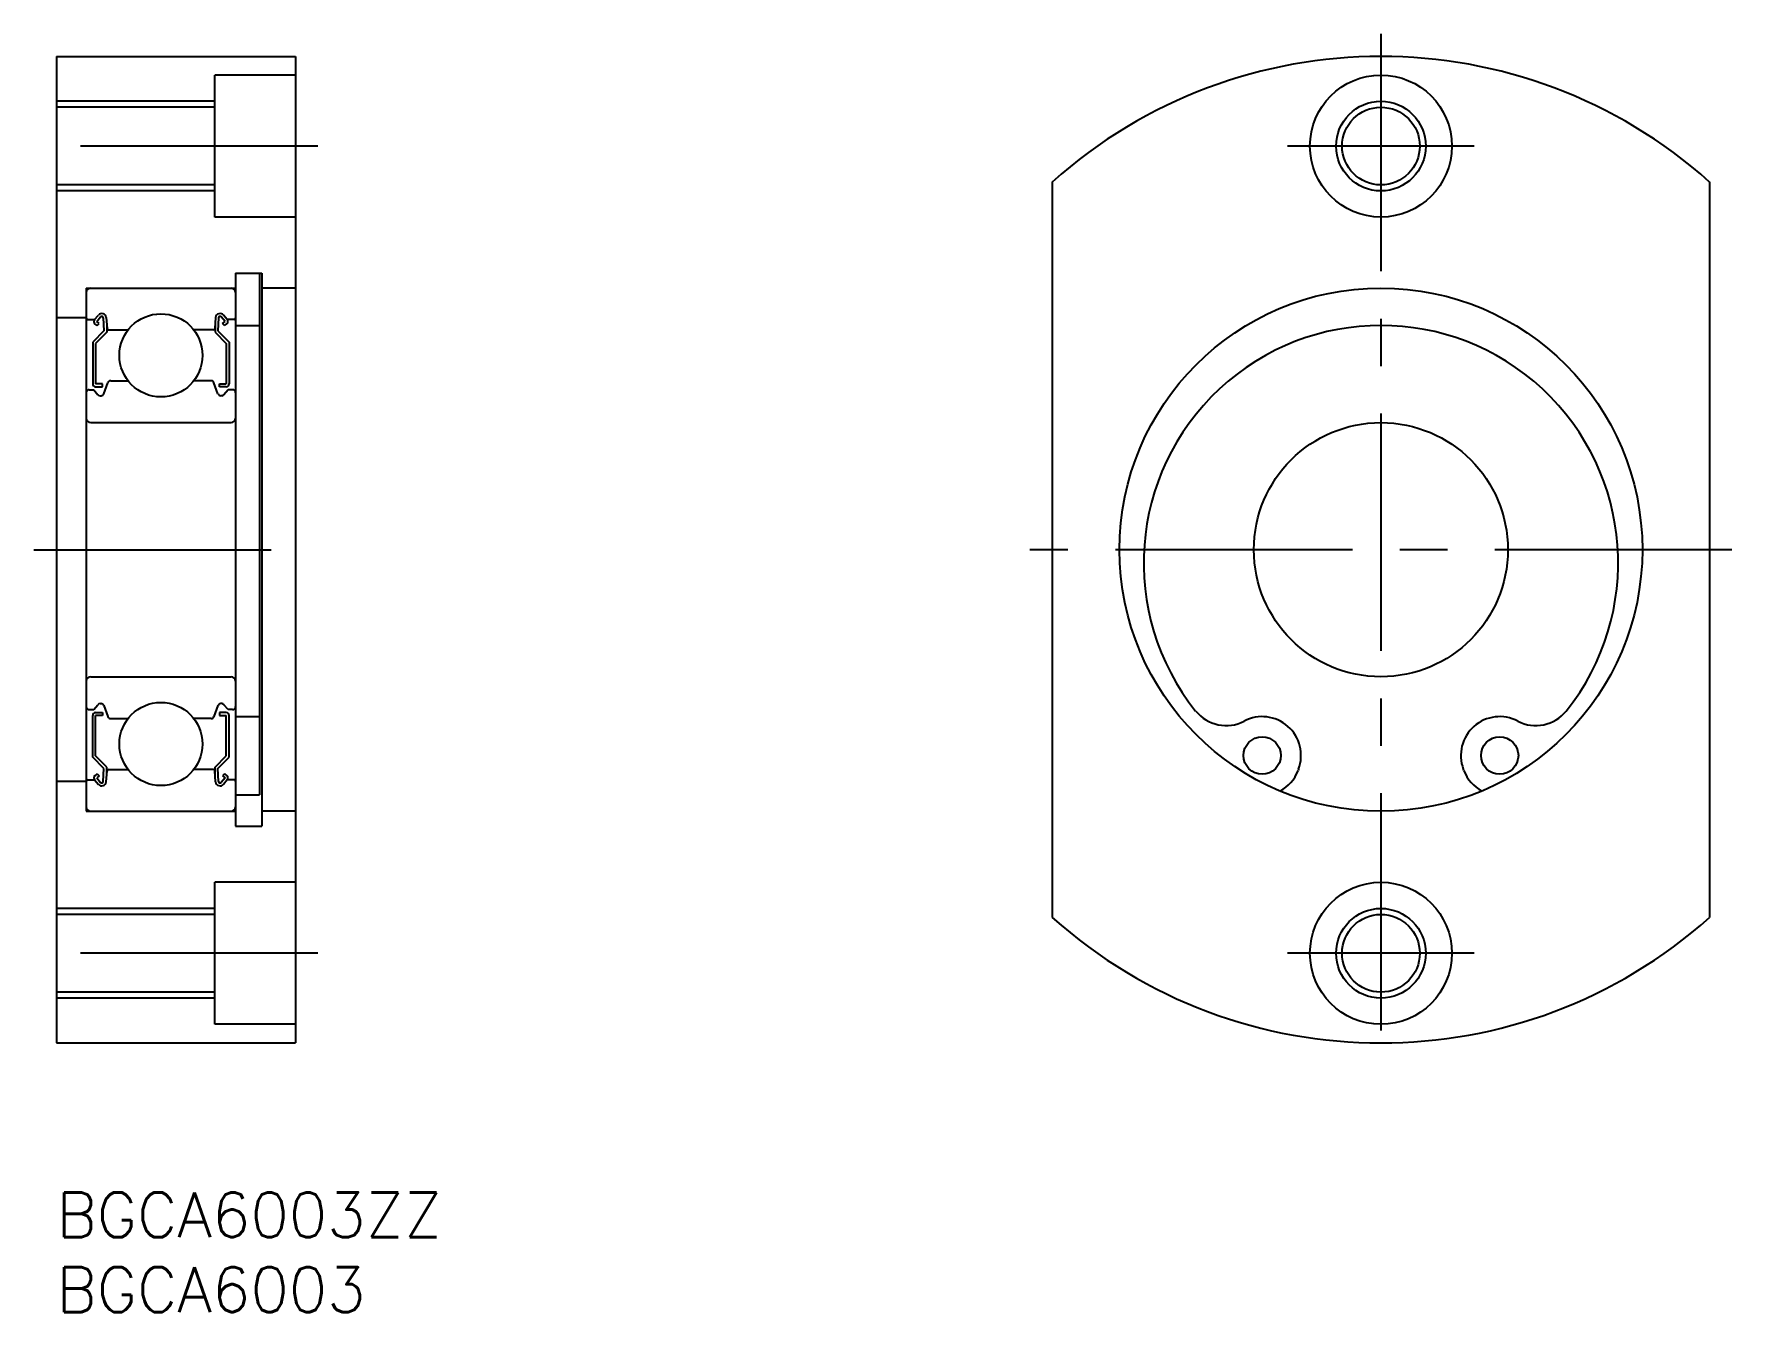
# Model space of a CAD drawing. Extents: x -2 to 112, y -8 to 78.
import ezdxf

# ---------------------------------------------------------------- set-up
doc = ezdxf.new("R2010")
doc.units = 0
doc.header["$LTSCALE"] = 0.5
doc.linetypes.add('CENTER', pattern=[50.8, 31.75, -6.35, 6.35, -6.35])
for name, color, linetype in [('MSM_CENTER', 1, 'CENTER'), ('MSM_CONTINUOUS', 7, 'CONTINUOUS'), ('MSM_NARROW', 5, 'CONTINUOUS'), ('MSM_PART_NUMBER', 7, 'CONTINUOUS')]:
    doc.layers.add(name, color=color, linetype=linetype)
doc.styles.get("Standard").update_dxf_attribs({"font": 'txt.shx', "height": 3, "bigfont": 'bigfont.shx'})

# ---------------------------------------------------------------- blocks, each defined once
blk = doc.blocks.new('*U4')
at = {"layer": 'MSM_PART_NUMBER'}
blk.add_text('BGCA6003ZZ', height=3, dxfattribs=at).set_placement((0, -3))
blk = doc.blocks.new('*U5')
at = {"layer": 'MSM_PART_NUMBER'}
blk.add_text('BGCA6003', height=3, dxfattribs=at).set_placement((0, -8))

msp = doc.modelspace()

# ---------------------------------------------------------------- linework, layer by layer
at = {"layer": 'MSM_CENTER'}
for p, q in [((88.67, 77.5), (88.67, 8.5)), ((17.5, 70), (-1.5, 70)), ((94.92, 70), (82.42, 70)), ((-1.5, 43), (17.5, 43)), ((112.17, 43), (65.17, 43)), ((17.5, 16), (-1.5, 16)), ((94.92, 16), (82.42, 16))]:
    msp.add_line(p, q, dxfattribs=at)
at = {"layer": 'MSM_CONTINUOUS'}
for p, q in [((0, 76), (0, 10)), ((0, 76), (16, 76)), ((16, 76), (16, 10)), ((10.6, 65.25), (10.6, 74.75)), ((16, 74.75), (10.6, 74.75)), ((10.6, 72.6), (0, 72.6)), ((10.6, 67.4), (0, 67.4)), ((66.67, 67.6), (66.67, 18.4)), ((110.67, 67.6), (110.67, 18.4)), ((16, 65.25), (10.6, 65.25)), ((12, 61.5), (13.75, 61.5)), ((12, 61.5), (12, 24.5)), ((13.6, 61.5, -0.5), (13.6, 26.59, -0.5)), ((13.75, 61.5), (13.75, 24.5)), ((2, 60.5), (2, 25.5)), ((2, 60.5), (12, 60.5)), ((16, 60.5), (13.75, 60.5)), ((2, 58.5), (0, 58.5)), ((2.1, 58.4), (2.56, 58.4)), ((2.56, 58.4), (2.81, 58.7)), ((2.74, 57.99), (2.58, 58.12)), ((2.71, 58.27), (2.96, 58.57)), ((2.87, 58.14), (2.71, 58.27)), ((2.74, 57.99), (2.87, 58.14)), ((3.14, 58.51), (3.18, 57.63)), ((3.34, 58.53), (3.4, 57.79)), ((3.38, 58.02), (3.38, 57.55)), ((10.66, 58.53), (10.6, 57.79)), ((10.62, 58.02), (10.62, 57.55)), ((10.86, 58.51), (10.82, 57.63)), ((11.29, 58.27), (11.04, 58.57)), ((11.13, 58.14), (11.29, 58.27)), ((11.26, 57.99), (11.13, 58.14)), ((11.44, 58.4), (11.19, 58.7)), ((11.26, 57.99), (11.42, 58.12)), ((11.9, 58.4), (11.44, 58.4)), ((12, 58), (13.6, 58)), ((3.18, 57.63), (2.43, 56.88)), ((2.43, 56.88), (2.43, 54.1)), ((3.38, 57.55), (2.63, 56.8)), ((3.5, 57.7), (4.8, 57.7)), ((10.5, 57.7), (9.2, 57.7)), ((10.62, 57.55), (11.37, 56.8)), ((10.82, 57.63), (11.57, 56.88)), ((11.57, 56.88), (11.57, 54.1)), ((2.63, 56.8), (2.63, 54.1)), ((11.37, 56.8), (11.37, 54.1)), ((2.2, 53.7), (2.5, 53.7)), ((2.5, 53.7), (2.78, 53.37)), ((3.08, 54.1), (2.63, 54.1)), ((2.63, 53.9), (3.08, 53.9)), ((3.08, 53.9), (3.08, 54.1)), ((3.18, 53.43), (3.45, 54.17)), ((3.64, 54.3), (4.8, 54.3)), ((10.36, 54.3), (9.2, 54.3)), ((10.82, 53.43), (10.55, 54.17)), ((10.92, 53.9), (10.92, 54.1)), ((10.92, 54.1), (11.37, 54.1)), ((11.37, 53.9), (10.92, 53.9)), ((11.5, 53.7), (11.22, 53.37)), ((11.8, 53.7), (11.5, 53.7)), ((2.93, 53.3), (2.99, 53.3)), ((11.07, 53.3), (11.01, 53.3)), ((2.3, 51.5), (11.7, 51.5)), ((2.3, 34.5), (11.7, 34.5)), ((2.2, 32.3), (2.5, 32.3)), ((2.43, 29.12), (2.43, 31.9)), ((2.5, 32.3), (2.78, 32.63)), ((2.63, 32.1), (3.08, 32.1)), ((2.63, 29.2), (2.63, 31.9)), ((3.08, 31.9), (2.63, 31.9)), ((2.93, 32.7), (2.99, 32.7)), ((3.08, 32.1), (3.08, 31.9)), ((3.18, 32.57), (3.45, 31.83)), ((10.82, 32.57), (10.55, 31.83)), ((10.92, 32.1), (10.92, 31.9)), ((11.37, 32.1), (10.92, 32.1)), ((10.92, 31.9), (11.37, 31.9)), ((11.07, 32.7), (11.01, 32.7)), ((11.5, 32.3), (11.22, 32.63)), ((11.37, 29.2), (11.37, 31.9)), ((11.8, 32.3), (11.5, 32.3)), ((11.57, 29.12), (11.57, 31.9)), ((12, 31.83), (13.6, 31.83)), ((3.64, 31.7), (4.8, 31.7)), ((10.36, 31.7), (9.2, 31.7)), ((3.18, 28.37), (2.43, 29.12)), ((3.38, 28.45), (2.63, 29.2)), ((3.38, 27.98), (3.38, 28.45)), ((10.62, 28.45), (11.37, 29.2)), ((10.62, 27.98), (10.62, 28.45)), ((10.82, 28.37), (11.57, 29.12)), ((2, 27.5), (0, 27.5)), ((2.1, 27.6), (2.56, 27.6)), ((2.56, 27.6), (2.81, 27.3)), ((2.74, 28.01), (2.58, 27.88)), ((2.87, 27.86), (2.71, 27.73)), ((2.71, 27.73), (2.96, 27.43)), ((2.74, 28.01), (2.87, 27.86)), ((3.14, 27.49), (3.18, 28.37)), ((3.34, 27.47), (3.4, 28.21)), ((3.5, 28.3), (4.8, 28.3)), ((10.5, 28.3), (9.2, 28.3)), ((10.66, 27.47), (10.6, 28.21)), ((10.86, 27.49), (10.82, 28.37)), ((11.29, 27.73), (11.04, 27.43)), ((11.26, 28.01), (11.13, 27.86)), ((11.13, 27.86), (11.29, 27.73)), ((11.44, 27.6), (11.19, 27.3)), ((11.26, 28.01), (11.42, 27.88)), ((11.9, 27.6), (11.44, 27.6)), ((83.16, 28.32), (83.12, 28.21)), ((94.23, 28.21), (94.19, 28.32)), ((12, 26.59), (13.6, 26.59)), ((2, 25.5), (12, 25.5)), ((4.8, 25.5), (4.8, 25.5)), ((16, 25.5), (13.75, 25.5)), ((12, 24.5), (13.75, 24.5)), ((16, 20.75), (10.6, 20.75)), ((10.6, 11.25), (10.6, 20.75)), ((10.6, 18.6), (0, 18.6)), ((10.6, 13.4), (0, 13.4)), ((16, 11.25), (10.6, 11.25)), ((0, 10), (16, 10))]:
    msp.add_line(p, q, dxfattribs=at)
for centre, radius in [((88.67, 70), 4.75), ((88.67, 70), 2.6), ((88.67, 43), 17.5), ((7, 56), 2.78), ((88.67, 43), 8.5), ((7, 30), 2.78), ((80.72, 29.23), 1.25), ((96.62, 29.23), 1.25), ((88.67, 16), 4.75), ((88.67, 16), 2.6)]:
    msp.add_circle(centre, radius, dxfattribs=at)
for centre, radius, start, end in [((88.67, 43), 33, 48.1897, 131.8103), ((2.3, 60.2), 0.3, 90, 180), ((11.7, 60.2), 0.3, 0, 90), ((2.1, 58.5), 0.1, 180, 270), ((2.71, 58.27), 0.2, 140.0031, 230.0823), ((3.04, 58.5), 0.3, 4.9968, 140.0031), ((3.04, 58.51), 0.1, 2.8198, 140.0012), ((10.96, 58.5), 0.3, 39.9969, 175.0032), ((10.96, 58.51), 0.1, 39.9988, 177.1802), ((11.29, 58.27), 0.2, 309.9177, 39.9969), ((11.9, 58.5), 0.1, 270, 0), ((88.67, 42.12), 15.88, 321.3506, 218.6494), ((3.5, 57.8), 0.1, 184.9968, 270), ((10.5, 57.8), 0.1, 270, 355.0032), ((2.2, 53.5), 0.2, 90, 180), ((2.63, 54.1), 0.2, 180, 270), ((2.99, 53.5), 0.2, 270, 339.9921), ((3.64, 54.1), 0.2, 90, 159.9921), ((10.36, 54.1), 0.2, 20.0079, 90), ((11.01, 53.5), 0.2, 200.0079, 270), ((11.37, 54.1), 0.2, 270, 0), ((11.8, 53.5), 0.2, 0, 90), ((2.93, 53.5), 0.2, 219.9947, 270), ((11.07, 53.5), 0.2, 270, 320.0053), ((2.3, 51.8), 0.3, 180, 270), ((11.7, 51.8), 0.3, 270, 0), ((2.3, 34.2), 0.3, 90, 180), ((11.7, 34.2), 0.3, 0, 90), ((2.2, 32.5), 0.2, 180, 270), ((2.63, 31.9), 0.2, 90, 180), ((2.93, 32.5), 0.2, 90, 140.0053), ((2.99, 32.5), 0.2, 20.0079, 90), ((3.64, 31.9), 0.2, 200.0079, 270), ((10.36, 31.9), 0.2, 270, 339.9921), ((11.01, 32.5), 0.2, 90, 159.9921), ((11.07, 32.5), 0.2, 39.9947, 90), ((11.37, 31.9), 0.2, 0, 90), ((11.8, 32.5), 0.2, 270, 0), ((78.31, 33.83), 2.6, 218.6494, 297.7045), ((80.72, 29.23), 2.6, 339.4114, 117.7045), ((96.62, 29.23), 2.6, 62.2955, 200.5886), ((99.04, 33.83), 2.6, 242.2955, 321.3506), ((2.1, 27.5), 0.1, 90, 180), ((2.71, 27.73), 0.2, 129.9177, 219.9969), ((3.04, 27.5), 0.3, 219.9969, 355.0032), ((3.04, 27.49), 0.1, 219.9988, 357.1802), ((3.5, 28.2), 0.1, 90, 175.0032), ((10.5, 28.2), 0.1, 4.9968, 90), ((10.96, 27.5), 0.3, 184.9968, 320.0031), ((10.96, 27.49), 0.1, 182.8198, 320.0012), ((11.29, 27.73), 0.2, 320.0031, 50.0823), ((11.9, 27.5), 0.1, 0, 90), ((80.78, 29.09), 2.5, 297.0551, 339.4114), ((96.57, 29.09), 2.5, 200.5886, 242.9449), ((2.3, 25.8), 0.3, 180, 270), ((11.7, 25.8), 0.3, 270, 0), ((88.67, 43), 33, 228.1897, 311.8103)]:
    msp.add_arc(centre, radius, start, end, dxfattribs=at)
at = {"layer": 'MSM_NARROW'}
for p, q in [((10.6, 73), (0, 73)), ((10.6, 67), (0, 67)), ((10.6, 19), (0, 19)), ((10.6, 13), (0, 13))]:
    msp.add_line(p, q, dxfattribs=at)
for centre in [(88.67, 70), (88.67, 16)]:
    msp.add_circle(centre, 3, dxfattribs=at)

# ---------------------------------------------------------------- block references
at = {"layer": 'MSM_CONTINUOUS'}
for name in ['*U4', '*U5']:
    msp.add_blockref(name, (0, 0), dxfattribs=at)

doc.saveas('drawing.dxf')
